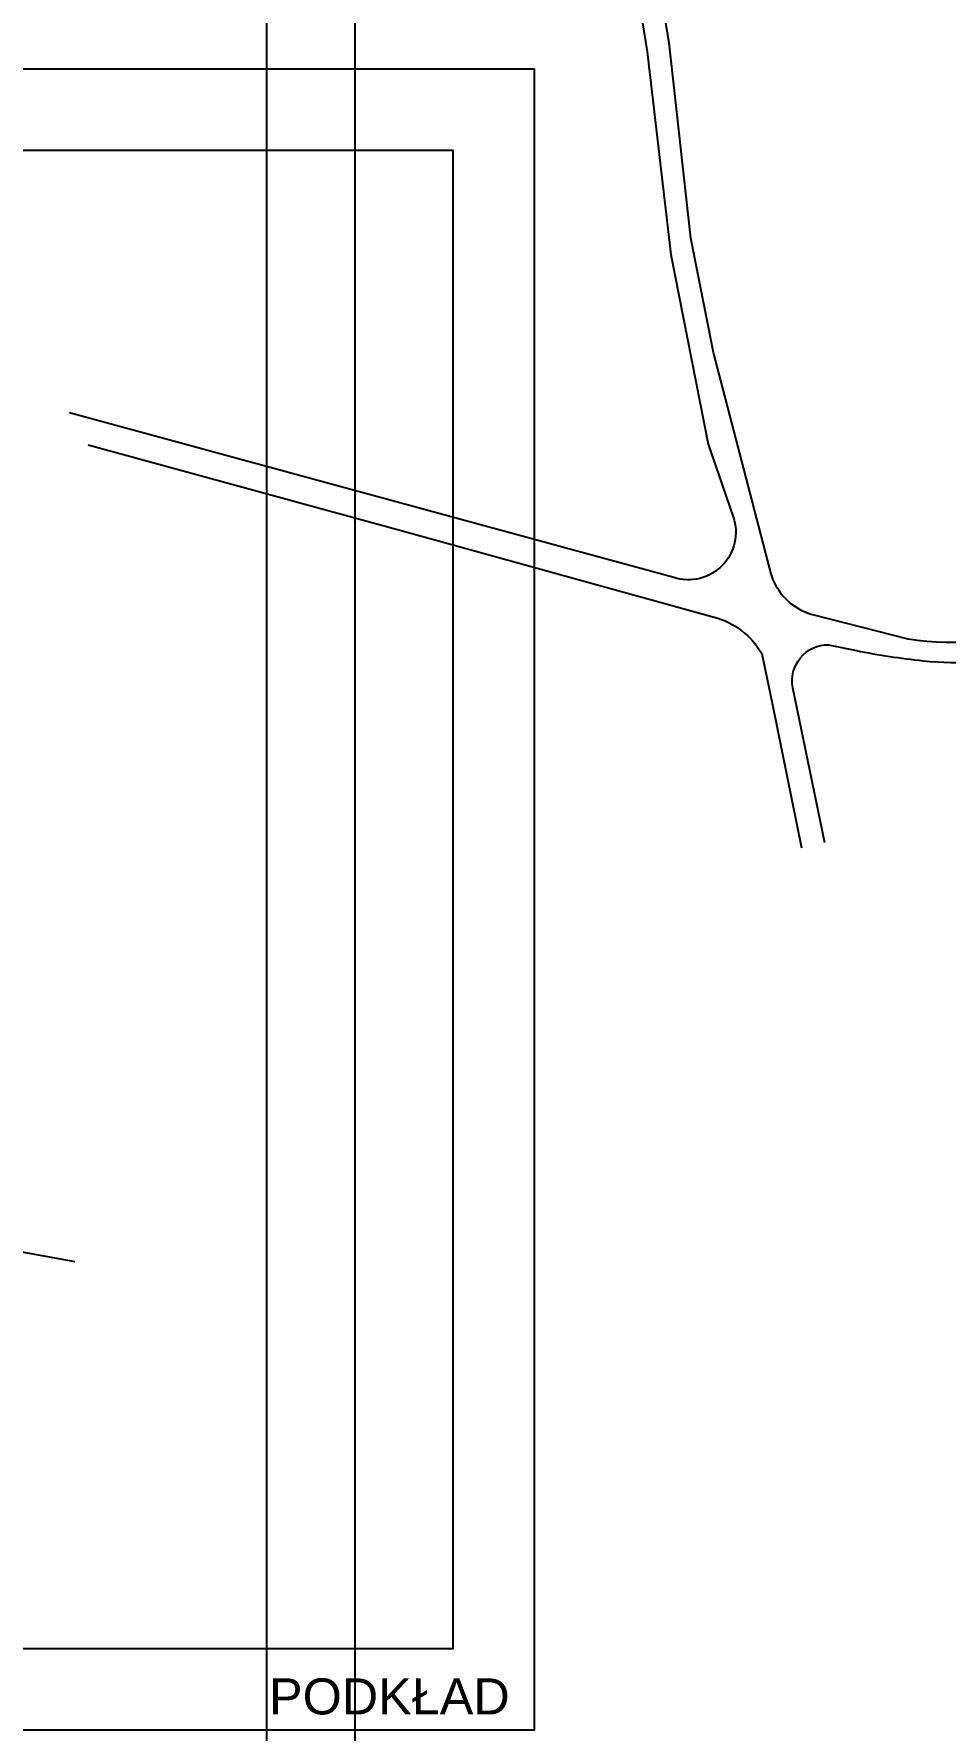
# Model space of a CAD drawing. Header units: millimetres. Extents: x -105266 to 178069, y 491 to 168574.
# Drawn here: x 49161 to 74431, y 73318 to 120343 of the extents above; entities that cross this region are included whole.
import ezdxf

# ---------------------------------------------------------------- set-up
doc = ezdxf.new("R2010")
doc.units = ezdxf.units.MM
doc.linetypes.add('KOJ', pattern=[0])
doc.linetypes.add('UPK', pattern=[0])
doc.layers.add('SDRPK_L_0', color=7, linetype='KOJ')
doc.layers.add('UKKPOR_L_0', color=14, linetype='UPK')
doc.styles.get("Standard").update_dxf_attribs({"font": 'arial.ttf'})

msp = doc.modelspace()

# ---------------------------------------------------------------- linework, layer by layer
at = {"color": 1}
for p in [(55615.48, 28294.27), (58060.48, 28294.27)]:
    msp.add_xline(p, (0, -1), dxfattribs=at)
for points in [[(2115.16, 119373.55), (63030.81, 119373.55), (63030.81, 73318.24), (2115.16, 73318.24)], [(4367.64, 117121.06), (60778.33, 117121.06), (60778.33, 75570.73), (4367.64, 75570.73)]]:
    msp.add_lwpolyline(points, close=True)
at = {"layer": 'SDRPK_L_0'}
for points in [[(37499.4, 142578.53), (40279.9, 141552.93), (44542.24, 139755.01), (48862.1, 137758.32), (57159.63, 133788.81), (62991.98, 130998.64, -0.1292242), (64822.63, 129446.54), (65177.73, 128306.51), (65372.93, 124792.32), (66170.86, 119844.3), (66828.55, 114224.97), (67860.99, 108972.51), (68554.95, 106954.09, -0.61707355), (66906.81, 105270), (50151.17, 109836.85), (50151.17, 109836.85), (50151.17, 109836.85), (50151.17, 109836.85)], [(77557.86, 103883.92, -0.10743233), (73406.35, 103559.86), (70797.81, 104224.28, -0.29408923), (69562.21, 105552.37), (68741.33, 108709.54), (68011.87, 111515.14), (67379.75, 114678.17), (66777.53, 120094.29), (65956.58, 124956.13), (65779.59, 128240.53, -0.40399617), (66879.99, 129510.3, -0.04445194)], [(50663.43, 108947.97), (59346.58, 106571.97), (68029.91, 104175.45, -0.1953059), (69345.36, 103164.93), (69632.67, 101792.97), (70447.94, 97781.41)], [(71093.45, 97912.74), (70211.16, 102213.84, -0.47931528), (71198.76, 103406.55), (71975.12, 103248.23, 0.02481227), (73824.56, 102965.76, 0.08315507), (76873.3, 103161.09, 0.00883187), (78945.43, 103684.84), (82188.14, 104777.27), (84739.44, 105516.86), (89078.65, 106774.74, -0.06453845), (90290.08, 106961.86), (91107.45, 106961.86), (92986.35, 107062.64, -0.43700082), (93538.34, 106526.96), (93538.34, 102367.6), (93538.34, 98234.24), (93538.34, 93300.85), (93317.35, 84616.34, -0.4797069), (92796.78, 84122.6), (89519.75, 84471.37), (81555.1, 85570.7)]]:
    msp.add_lwpolyline(points, format="xyb", dxfattribs=at)
at = {"layer": 'UKKPOR_L_0', "linetype": 'UPK'}
msp.add_line((45000.92, 87278.63), (50294.92, 86310.63), dxfattribs=at)

# ---------------------------------------------------------------- texts
at = {"insert": (55681.71, 74751.88), "char_height": 1000, "attachment_point": 1}
msp.add_mtext_dynamic_manual_height_columns('PODKŁAD', width=10023.6048, gutter_width=12.5, heights=[0], dxfattribs=at)

doc.saveas('drawing.dxf')
